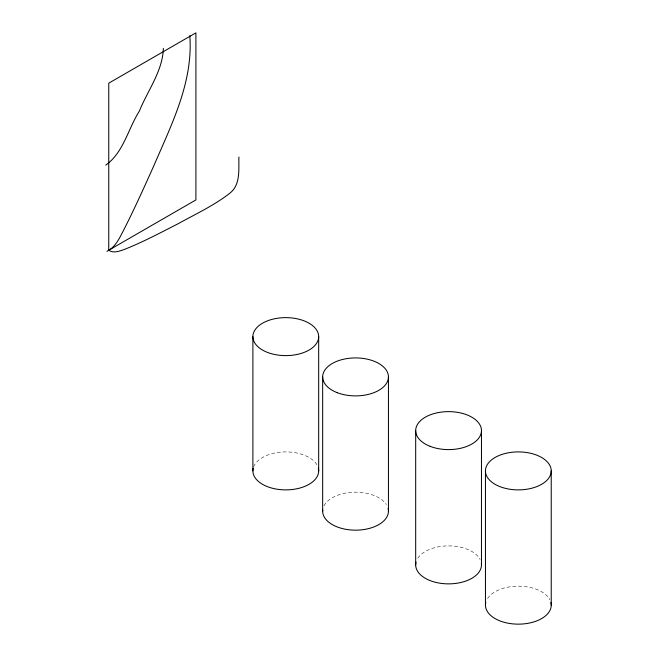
<?xml version="1.0" encoding="UTF-8"?>
<svg xmlns="http://www.w3.org/2000/svg" width="657" height="657" viewBox="0 0 657 657"><rect width="100%" height="100%" fill="white"/><g stroke="black" fill="none" stroke-linecap="round" stroke-linejoin="round"><path stroke-width="0.49" stroke-dasharray="3.29 2.46" d="M417.762 558.245A32.891 18.987 0 0 1 449.749 545.91A32.891 18.987 0 0 1 480.136 559.534M487.527 598.527A32.891 18.987 0 0 1 519.515 586.184A32.891 18.987 0 0 1 549.901 599.808M324 505.824A32.891 18.987 0 0 1 354.378 492.2A32.891 18.987 0 0 1 386.365 504.543M253.651 466.856A32.891 18.987 0 0 1 285.787 451.909A32.891 18.987 0 0 1 317.922 466.856"/><path stroke-width="0.99" d="M189.799 35.609C193.347 81.936 171.543 124.419 153.861 165.728C143.366 189.011 132.928 212.351 121.134 235.009C117.751 241.431 113.76 248.149 106.919 251.335M238.918 156.966C238.516 169.046 240.807 183.993 230.393 192.772C214.469 205.345 195.835 213.936 178.154 223.717C160.3 232.833 142.544 242.31 123.853 249.627C119.139 251.261 113.316 253.503 108.758 250.235L108.758 83.168L195.909 32.85L195.909 199.925L108.758 250.235M163.371 48.314C162.681 71.137 147.636 90.543 139.374 111.09C128.164 128.624 123.475 152.662 105.769 165.112M551.231 470.897A32.891 18.987 0 0 1 501.899 487.338A32.891 18.987 0 0 1 501.899 454.447A32.891 18.987 0 0 1 551.231 470.897L551.231 605.163M485.457 470.897L485.457 605.163M481.466 430.614L481.466 564.88M415.684 430.614L415.684 564.88M388.443 376.904L388.443 511.179M322.661 376.904L322.661 511.179M318.678 336.622A32.891 18.987 0 0 1 269.337 353.072A32.891 18.987 0 0 1 269.337 320.181A32.891 18.987 0 0 1 318.678 336.622L318.678 470.897M252.896 336.622L252.896 470.897M481.384 563.525A32.891 18.987 0 0 1 447.401 583.859A32.891 18.987 0 0 1 416.021 562.178M550.894 602.461A32.891 18.987 0 0 1 518.348 624.15A32.891 18.987 0 0 1 485.794 602.461M388.106 508.469A32.891 18.987 0 0 1 356.726 530.15A32.891 18.987 0 0 1 322.751 509.824M318.341 468.195A32.891 18.987 0 0 1 285.787 489.884A32.891 18.987 0 0 1 253.232 468.195M430.146 446.341A32.891 18.987 0 0 0 481.384 431.969A32.891 18.987 0 0 0 434.203 413.532A32.891 18.987 0 0 0 430.146 446.341M337.115 392.631A32.891 18.987 0 0 0 388.361 378.26A32.891 18.987 0 0 0 341.18 359.831A32.891 18.987 0 0 0 337.115 392.631"/></g></svg>
